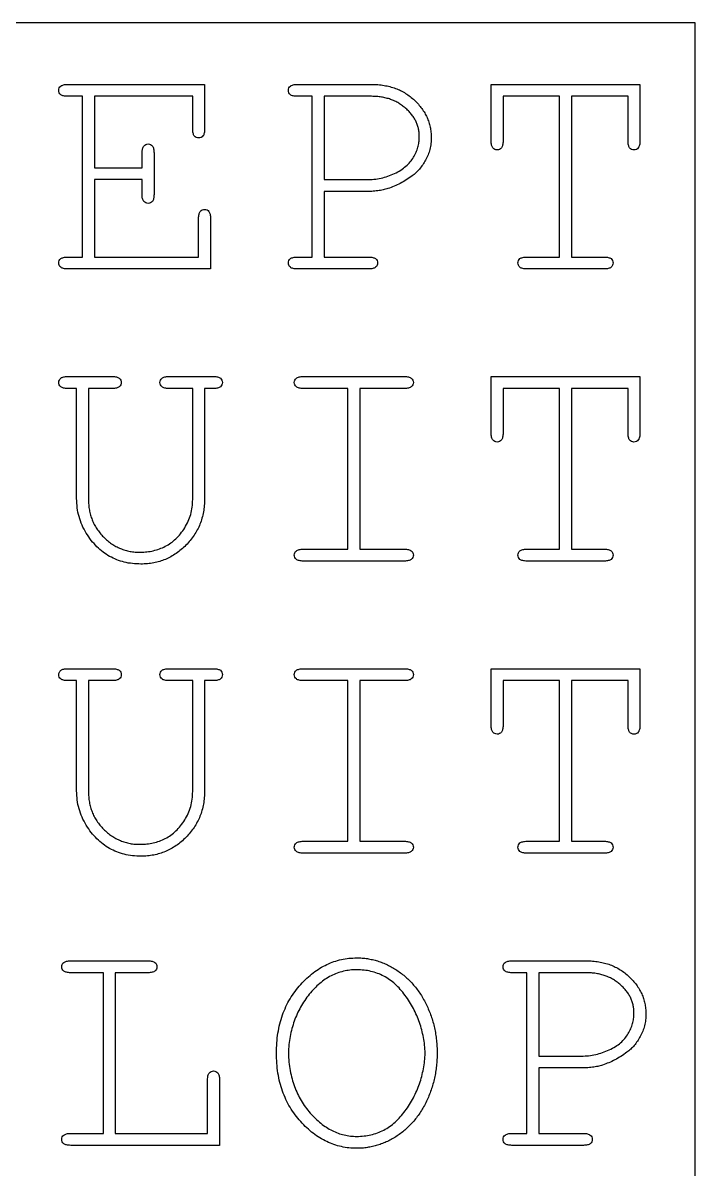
# Model space of a CAD drawing. Header units: millimetres. Extents: x -1 to 183, y -1 to 134.
# Drawn here: x 139.3 to 183, y 59.5 to 134 of the extents above; entities that cross this region are included whole.
import ezdxf

# ---------------------------------------------------------------- set-up
doc = ezdxf.new("R2010")
doc.units = ezdxf.units.MM

msp = doc.modelspace()

# ---------------------------------------------------------------- linework, layer by layer
at = {"color": 7, "linetype": 'Continuous', "lineweight": 25}
for p, q in [((183, 134), (-1, 134)), ((183, -1), (183, 134)), ((142.194, 130), (151.097, 130)), ((151.097, 130), (151.097, 127.097)), ((157.126, 130), (161.955, 130)), ((169.735, 130), (179.413, 130)), ((169.735, 126.323), (169.735, 130)), ((179.413, 130), (179.413, 126.323)), ((143.161, 129.226), (142.194, 129.226)), ((143.161, 118.774), (143.161, 129.226)), ((143.935, 129.226), (143.935, 124.581)), ((150.323, 129.226), (143.935, 129.226)), ((150.323, 127.097), (150.323, 129.226)), ((158.094, 129.226), (157.126, 129.226)), ((158.094, 118.774), (158.094, 129.226)), ((158.868, 129.226), (158.868, 123.806)), ((161.958, 129.226), (158.868, 129.226)), ((170.51, 129.226), (170.51, 126.323)), ((174.187, 129.226), (170.51, 129.226)), ((174.187, 118.774), (174.187, 129.226)), ((174.961, 129.226), (174.961, 118.774)), ((178.639, 129.226), (174.961, 129.226)), ((178.639, 126.323), (178.639, 129.226)), ((147.032, 124.581), (147.032, 125.548)), ((147.806, 125.548), (147.806, 122.839)), ((143.935, 124.581), (147.032, 124.581)), ((143.935, 123.806), (143.935, 118.774)), ((147.032, 123.806), (143.935, 123.806)), ((147.032, 122.839), (147.032, 123.806)), ((158.868, 123.806), (161.638, 123.806)), ((158.868, 123.032), (158.868, 118.774)), ((161.55, 123.032), (158.868, 123.032)), ((150.71, 118.774), (150.71, 121.29)), ((151.484, 121.29), (151.484, 118)), ((142.194, 118.774), (143.161, 118.774)), ((143.935, 118.774), (150.71, 118.774)), ((157.126, 118.774), (158.094, 118.774)), ((158.868, 118.774), (161.771, 118.774)), ((172.058, 118.774), (174.187, 118.774)), ((174.961, 118.774), (177.09, 118.774)), ((151.484, 118), (142.194, 118)), ((161.771, 118), (157.126, 118)), ((177.09, 118), (172.058, 118)), ((142.194, 111), (145.097, 111)), ((148.774, 111), (151.677, 111)), ((157.513, 111), (164.094, 111)), ((169.735, 111), (179.413, 111)), ((169.735, 107.323), (169.735, 111)), ((179.413, 111), (179.413, 107.323)), ((142.774, 110.226), (142.194, 110.226)), ((142.774, 103.061), (142.774, 110.226)), ((143.548, 110.226), (143.548, 103.007)), ((145.097, 110.226), (143.548, 110.226)), ((150.323, 110.226), (148.774, 110.226)), ((150.323, 103.007), (150.323, 110.226)), ((151.097, 110.226), (151.097, 103.061)), ((151.677, 110.226), (151.097, 110.226)), ((160.416, 110.226), (157.513, 110.226)), ((160.416, 99.774), (160.416, 110.226)), ((161.19, 110.226), (161.19, 99.774)), ((164.094, 110.226), (161.19, 110.226)), ((170.51, 110.226), (170.51, 107.323)), ((174.187, 110.226), (170.51, 110.226)), ((174.187, 99.774), (174.187, 110.226)), ((174.961, 110.226), (174.961, 99.774)), ((178.639, 110.226), (174.961, 110.226)), ((178.639, 107.323), (178.639, 110.226)), ((157.513, 99.774), (160.416, 99.774)), ((161.19, 99.774), (164.094, 99.774)), ((172.058, 99.774), (174.187, 99.774)), ((174.961, 99.774), (177.09, 99.774)), ((164.094, 99), (157.513, 99)), ((177.09, 99), (172.058, 99)), ((142.194, 92), (145.097, 92)), ((148.774, 92), (151.677, 92)), ((157.513, 92), (164.094, 92)), ((169.735, 92), (179.413, 92)), ((169.735, 88.323), (169.735, 92)), ((179.413, 92), (179.413, 88.323)), ((142.774, 91.226), (142.194, 91.226)), ((142.774, 84.061), (142.774, 91.226)), ((143.548, 91.226), (143.548, 84.007)), ((145.097, 91.226), (143.548, 91.226)), ((150.323, 91.226), (148.774, 91.226)), ((150.323, 84.007), (150.323, 91.226)), ((151.097, 91.226), (151.097, 84.061)), ((151.677, 91.226), (151.097, 91.226)), ((160.416, 91.226), (157.513, 91.226)), ((160.416, 80.774), (160.416, 91.226)), ((161.19, 91.226), (161.19, 80.774)), ((164.094, 91.226), (161.19, 91.226)), ((170.51, 91.226), (170.51, 88.323)), ((174.187, 91.226), (170.51, 91.226)), ((174.187, 80.774), (174.187, 91.226)), ((174.961, 91.226), (174.961, 80.774)), ((178.639, 91.226), (174.961, 91.226)), ((178.639, 88.323), (178.639, 91.226)), ((157.513, 80.774), (160.416, 80.774)), ((161.19, 80.774), (164.094, 80.774)), ((172.058, 80.774), (174.187, 80.774)), ((174.961, 80.774), (177.09, 80.774)), ((164.094, 80), (157.513, 80)), ((177.09, 80), (172.058, 80)), ((142.387, 73), (147.419, 73)), ((171.09, 73), (175.92, 73)), ((144.516, 72.226), (142.387, 72.226)), ((144.516, 61.774), (144.516, 72.226)), ((145.29, 72.226), (145.29, 61.774)), ((147.419, 72.226), (145.29, 72.226)), ((172.058, 72.226), (171.09, 72.226)), ((172.058, 61.774), (172.058, 72.226)), ((172.832, 72.226), (172.832, 66.806)), ((175.923, 72.226), (172.832, 72.226)), ((172.832, 66.806), (175.602, 66.806)), ((172.832, 66.032), (172.832, 61.774)), ((175.515, 66.032), (172.832, 66.032)), ((151.29, 61.774), (151.29, 65.258)), ((152.065, 65.258), (152.065, 61)), ((142.387, 61.774), (144.516, 61.774)), ((145.29, 61.774), (151.29, 61.774)), ((171.09, 61.774), (172.058, 61.774)), ((172.832, 61.774), (175.735, 61.774)), ((152.065, 61), (142.387, 61)), ((175.735, 61), (171.09, 61))]:
    msp.add_line(p, q, dxfattribs=at)
for points, knots in [([(141.613, 129.613), (141.619, 129.667), (141.631, 129.775), (141.724, 129.887), (141.828, 129.945), (141.932, 129.976), (142.056, 129.998), (142.145, 129.999), (142.194, 130)], [0, 0, 0, 0, 0.204282, 0.406566, 0.521934, 0.65928, 0.815354, 1, 1, 1, 1]), ([(156.545, 129.613), (156.551, 129.667), (156.563, 129.775), (156.656, 129.887), (156.761, 129.945), (156.864, 129.976), (156.988, 129.998), (157.077, 129.999), (157.126, 130)], [0, 0, 0, 0, 0.204282, 0.406566, 0.521934, 0.65928, 0.815354, 1, 1, 1, 1]), ([(161.955, 130), (162.095, 129.997), (162.368, 129.992), (162.768, 129.943), (163.148, 129.861), (163.51, 129.75), (163.851, 129.604), (164.172, 129.425), (164.474, 129.215), (164.752, 128.974), (165.004, 128.713), (165.228, 128.439), (165.415, 128.153), (165.568, 127.855), (165.69, 127.547), (165.776, 127.227), (165.824, 126.895), (165.832, 126.67), (165.835, 126.555)], [0, 0, 0, 0, 0.0722602, 0.1418388, 0.2087575, 0.2739684, 0.3377315, 0.4012126, 0.4643585, 0.5285517, 0.5918341, 0.6524738, 0.7118356, 0.7689404, 0.8262726, 0.8831371, 0.9407859, 1, 1, 1, 1]), ([(142.194, 129.226), (142.145, 129.226), (142.056, 129.227), (141.932, 129.25), (141.828, 129.281), (141.724, 129.339), (141.631, 129.451), (141.619, 129.559), (141.613, 129.613)], [0, 0, 0, 0, 0.1846457, 0.3407201, 0.4780664, 0.5934339, 0.7957178, 1, 1, 1, 1]), ([(157.126, 129.226), (157.077, 129.226), (156.988, 129.227), (156.864, 129.25), (156.761, 129.281), (156.656, 129.339), (156.563, 129.451), (156.551, 129.559), (156.545, 129.613)], [0, 0, 0, 0, 0.1846457, 0.3407201, 0.4780664, 0.5934339, 0.7957178, 1, 1, 1, 1]), ([(165.061, 126.558), (165.06, 126.647), (165.058, 126.823), (165.021, 127.082), (164.954, 127.331), (164.859, 127.571), (164.738, 127.803), (164.585, 128.025), (164.402, 128.236), (164.196, 128.438), (163.966, 128.62), (163.724, 128.787), (163.463, 128.921), (163.19, 129.035), (162.902, 129.118), (162.601, 129.183), (162.284, 129.219), (162.068, 129.224), (161.958, 129.226)], [0, 0, 0, 0, 0.0583597, 0.1152559, 0.171527, 0.2277747, 0.2846979, 0.3433429, 0.4044495, 0.468195, 0.5327859, 0.5967584, 0.6610904, 0.725586, 0.7905939, 0.858319, 0.9277069, 1, 1, 1, 1]), ([(150.71, 126.516), (150.655, 126.522), (150.548, 126.534), (150.436, 126.627), (150.377, 126.732), (150.347, 126.835), (150.324, 126.959), (150.323, 127.048), (150.323, 127.097)], [0, 0, 0, 0, 0.204282, 0.406566, 0.521934, 0.65928, 0.815354, 1, 1, 1, 1]), ([(151.097, 127.097), (151.096, 127.048), (151.095, 126.959), (151.073, 126.835), (151.042, 126.732), (150.983, 126.627), (150.872, 126.534), (150.764, 126.522), (150.71, 126.516)], [0, 0, 0, 0, 0.1846457, 0.3407201, 0.4780664, 0.5934339, 0.7957178, 1, 1, 1, 1]), ([(147.032, 125.548), (147.033, 125.597), (147.034, 125.686), (147.056, 125.809), (147.087, 125.912), (147.151, 126.015), (147.262, 126.111), (147.371, 126.123), (147.425, 126.129)], [0, 0, 0, 0, 0.183961, 0.339457, 0.472656, 0.589556, 0.796475, 1, 1, 1, 1]), ([(147.425, 126.129), (147.478, 126.123), (147.584, 126.111), (147.688, 126.013), (147.752, 125.912), (147.783, 125.809), (147.805, 125.686), (147.806, 125.597), (147.806, 125.548)], [0, 0, 0, 0, 0.198697, 0.402448, 0.520934, 0.655939, 0.813544, 1, 1, 1, 1]), ([(161.638, 123.806), (161.796, 123.811), (162.11, 123.819), (162.574, 123.898), (163.024, 124.026), (163.455, 124.199), (163.849, 124.411), (164.192, 124.662), (164.473, 124.944), (164.692, 125.255), (164.854, 125.58), (164.973, 125.906), (165.047, 126.233), (165.056, 126.45), (165.061, 126.558)], [0, 0, 0, 0, 0.097351, 0.192745, 0.288016, 0.384152, 0.477265, 0.562726, 0.643737, 0.721053, 0.795275, 0.866383, 0.933553, 1, 1, 1, 1]), ([(165.835, 126.555), (165.832, 126.422), (165.826, 126.16), (165.752, 125.78), (165.642, 125.418), (165.479, 125.083), (165.291, 124.773), (165.081, 124.496), (164.854, 124.253), (164.685, 124.118), (164.602, 124.051)], [0, 0, 0, 0, 0.138199, 0.271079, 0.40037, 0.529914, 0.656146, 0.775543, 0.88943, 1, 1, 1, 1]), ([(170.123, 125.742), (170.071, 125.748), (169.964, 125.762), (169.853, 125.853), (169.79, 125.956), (169.759, 126.06), (169.737, 126.184), (169.736, 126.274), (169.735, 126.323)], [0, 0, 0, 0, 0.197242, 0.4030284, 0.5206464, 0.654663, 0.8149097, 1, 1, 1, 1]), ([(170.51, 126.323), (170.509, 126.274), (170.508, 126.184), (170.487, 126.06), (170.454, 125.957), (170.396, 125.853), (170.285, 125.76), (170.177, 125.748), (170.123, 125.742)], [0, 0, 0, 0, 0.184621, 0.344461, 0.478137, 0.593489, 0.795745, 1, 1, 1, 1]), ([(179.026, 125.742), (178.972, 125.748), (178.864, 125.76), (178.752, 125.853), (178.694, 125.957), (178.662, 126.06), (178.641, 126.184), (178.639, 126.274), (178.639, 126.323)], [0, 0, 0, 0, 0.204255, 0.406511, 0.521863, 0.655539, 0.815379, 1, 1, 1, 1]), ([(179.413, 126.323), (179.412, 126.274), (179.411, 126.184), (179.39, 126.06), (179.357, 125.957), (179.3, 125.853), (179.188, 125.76), (179.08, 125.748), (179.026, 125.742)], [0, 0, 0, 0, 0.184621, 0.344461, 0.478137, 0.593489, 0.795745, 1, 1, 1, 1]), ([(164.602, 124.051), (164.474, 123.962), (164.223, 123.786), (163.83, 123.558), (163.431, 123.368), (163.156, 123.271), (163.02, 123.223)], [0, 0, 0, 0, 0.2610588, 0.5127567, 0.7587492, 1, 1, 1, 1]), ([(163.02, 123.223), (162.916, 123.192), (162.698, 123.129), (162.346, 123.076), (161.96, 123.038), (161.69, 123.034), (161.55, 123.032)], [0, 0, 0, 0, 0.218962, 0.455928, 0.717294, 1, 1, 1, 1]), ([(147.425, 122.258), (147.371, 122.264), (147.263, 122.276), (147.15, 122.369), (147.086, 122.473), (147.056, 122.577), (147.034, 122.701), (147.033, 122.79), (147.032, 122.839)], [0, 0, 0, 0, 0.2032707, 0.4075463, 0.5243008, 0.660967, 0.8162686, 1, 1, 1, 1]), ([(147.806, 122.839), (147.806, 122.79), (147.805, 122.701), (147.782, 122.577), (147.752, 122.473), (147.689, 122.371), (147.583, 122.276), (147.478, 122.264), (147.425, 122.258)], [0, 0, 0, 0, 0.186233, 0.34365, 0.482177, 0.600522, 0.80154, 1, 1, 1, 1]), ([(150.71, 121.29), (150.71, 121.339), (150.711, 121.428), (150.733, 121.551), (150.765, 121.653), (150.824, 121.757), (150.934, 121.854), (151.042, 121.865), (151.097, 121.871)], [0, 0, 0, 0, 0.184871, 0.341136, 0.474994, 0.590503, 0.795468, 1, 1, 1, 1]), ([(151.097, 121.871), (151.151, 121.865), (151.26, 121.854), (151.37, 121.757), (151.428, 121.653), (151.46, 121.551), (151.482, 121.428), (151.483, 121.339), (151.484, 121.29)], [0, 0, 0, 0, 0.204532, 0.409497, 0.525006, 0.658864, 0.815129, 1, 1, 1, 1]), ([(141.613, 118.387), (141.619, 118.441), (141.631, 118.549), (141.724, 118.661), (141.828, 118.719), (141.932, 118.75), (142.056, 118.773), (142.145, 118.774), (142.194, 118.774)], [0, 0, 0, 0, 0.2042822, 0.4065661, 0.5219336, 0.6592799, 0.8153543, 1, 1, 1, 1]), ([(156.545, 118.387), (156.551, 118.441), (156.563, 118.549), (156.656, 118.661), (156.761, 118.719), (156.864, 118.75), (156.988, 118.773), (157.077, 118.774), (157.126, 118.774)], [0, 0, 0, 0, 0.2042822, 0.4065661, 0.5219336, 0.6592799, 0.8153543, 1, 1, 1, 1]), ([(161.771, 118.774), (161.819, 118.774), (161.909, 118.772), (162.032, 118.751), (162.134, 118.719), (162.238, 118.66), (162.334, 118.55), (162.346, 118.441), (162.352, 118.387)], [0, 0, 0, 0, 0.184871, 0.341136, 0.474994, 0.590503, 0.795468, 1, 1, 1, 1]), ([(171.477, 118.387), (171.483, 118.441), (171.495, 118.549), (171.588, 118.661), (171.693, 118.719), (171.796, 118.75), (171.92, 118.773), (172.01, 118.774), (172.058, 118.774)], [0, 0, 0, 0, 0.2042822, 0.4065661, 0.5219336, 0.6592799, 0.8153543, 1, 1, 1, 1]), ([(177.09, 118.774), (177.139, 118.774), (177.228, 118.772), (177.351, 118.751), (177.453, 118.719), (177.557, 118.66), (177.654, 118.55), (177.665, 118.441), (177.671, 118.387)], [0, 0, 0, 0, 0.184871, 0.341136, 0.474994, 0.590503, 0.795468, 1, 1, 1, 1]), ([(142.194, 118), (142.145, 118.001), (142.055, 118.001), (141.932, 118.024), (141.828, 118.054), (141.724, 118.118), (141.633, 118.229), (141.619, 118.335), (141.613, 118.387)], [0, 0, 0, 0, 0.185116, 0.341587, 0.479283, 0.596917, 0.802731, 1, 1, 1, 1]), ([(157.126, 118), (157.077, 118.001), (156.988, 118.001), (156.864, 118.024), (156.76, 118.054), (156.656, 118.118), (156.565, 118.229), (156.552, 118.335), (156.545, 118.387)], [0, 0, 0, 0, 0.185116, 0.341587, 0.479283, 0.596917, 0.802731, 1, 1, 1, 1]), ([(162.352, 118.387), (162.345, 118.335), (162.332, 118.228), (162.238, 118.118), (162.135, 118.055), (162.032, 118.024), (161.909, 118.002), (161.819, 118.001), (161.771, 118)], [0, 0, 0, 0, 0.197517, 0.405997, 0.523779, 0.657983, 0.814651, 1, 1, 1, 1]), ([(172.058, 118), (172.01, 118.001), (171.92, 118.001), (171.796, 118.024), (171.692, 118.054), (171.589, 118.118), (171.497, 118.229), (171.484, 118.335), (171.477, 118.387)], [0, 0, 0, 0, 0.185116, 0.341587, 0.479283, 0.596917, 0.802731, 1, 1, 1, 1]), ([(177.671, 118.387), (177.665, 118.335), (177.652, 118.228), (177.557, 118.118), (177.454, 118.055), (177.351, 118.024), (177.228, 118.002), (177.139, 118.001), (177.09, 118)], [0, 0, 0, 0, 0.197517, 0.405997, 0.523779, 0.657983, 0.814651, 1, 1, 1, 1]), ([(141.613, 110.613), (141.619, 110.67), (141.632, 110.786), (141.716, 110.868), (141.758, 110.909)], [0, 0, 0, 0, 0.493165, 1, 1, 1, 1]), ([(142.194, 110.226), (142.145, 110.226), (142.056, 110.227), (141.932, 110.25), (141.828, 110.281), (141.724, 110.339), (141.631, 110.451), (141.619, 110.559), (141.613, 110.613)], [0, 0, 0, 0, 0.184646, 0.34072, 0.478066, 0.593434, 0.795718, 1, 1, 1, 1]), ([(141.758, 110.909), (141.782, 110.923), (141.836, 110.955), (141.935, 110.983), (142.057, 110.996), (142.145, 110.999), (142.194, 111)], [0, 0, 0, 0, 0.183017, 0.414226, 0.67787, 1, 1, 1, 1]), ([(145.097, 111), (145.145, 110.999), (145.235, 110.998), (145.358, 110.977), (145.46, 110.945), (145.564, 110.886), (145.66, 110.776), (145.672, 110.667), (145.677, 110.613)], [0, 0, 0, 0, 0.184871, 0.341136, 0.474994, 0.590503, 0.795468, 1, 1, 1, 1]), ([(145.677, 110.613), (145.672, 110.559), (145.66, 110.45), (145.564, 110.34), (145.46, 110.281), (145.358, 110.249), (145.235, 110.228), (145.145, 110.226), (145.097, 110.226)], [0, 0, 0, 0, 0.204532, 0.409497, 0.525006, 0.658864, 0.815129, 1, 1, 1, 1]), ([(148.194, 110.613), (148.2, 110.667), (148.211, 110.775), (148.304, 110.887), (148.409, 110.945), (148.512, 110.976), (148.636, 110.998), (148.726, 110.999), (148.774, 111)], [0, 0, 0, 0, 0.2042822, 0.4065661, 0.5219336, 0.6592799, 0.8153543, 1, 1, 1, 1]), ([(148.774, 110.226), (148.726, 110.226), (148.636, 110.227), (148.512, 110.25), (148.409, 110.281), (148.304, 110.339), (148.211, 110.451), (148.2, 110.559), (148.194, 110.613)], [0, 0, 0, 0, 0.184646, 0.34072, 0.478066, 0.593434, 0.795718, 1, 1, 1, 1]), ([(151.677, 111), (151.726, 110.999), (151.815, 110.998), (151.938, 110.977), (152.04, 110.945), (152.144, 110.886), (152.241, 110.776), (152.252, 110.667), (152.258, 110.613)], [0, 0, 0, 0, 0.184871, 0.341136, 0.474994, 0.590503, 0.795468, 1, 1, 1, 1]), ([(152.258, 110.613), (152.252, 110.559), (152.241, 110.45), (152.144, 110.34), (152.04, 110.281), (151.938, 110.249), (151.815, 110.228), (151.726, 110.226), (151.677, 110.226)], [0, 0, 0, 0, 0.204532, 0.409497, 0.525006, 0.658864, 0.815129, 1, 1, 1, 1]), ([(156.932, 110.613), (156.938, 110.667), (156.95, 110.775), (157.043, 110.887), (157.148, 110.945), (157.251, 110.976), (157.375, 110.998), (157.464, 110.999), (157.513, 111)], [0, 0, 0, 0, 0.2042822, 0.4065661, 0.5219336, 0.6592799, 0.8153543, 1, 1, 1, 1]), ([(157.513, 110.226), (157.464, 110.226), (157.375, 110.227), (157.251, 110.25), (157.148, 110.281), (157.043, 110.339), (156.95, 110.451), (156.938, 110.559), (156.932, 110.613)], [0, 0, 0, 0, 0.184646, 0.34072, 0.478066, 0.593434, 0.795718, 1, 1, 1, 1]), ([(164.094, 111), (164.142, 110.999), (164.232, 110.998), (164.355, 110.977), (164.456, 110.945), (164.56, 110.886), (164.657, 110.776), (164.668, 110.667), (164.674, 110.613)], [0, 0, 0, 0, 0.184871, 0.341136, 0.474994, 0.590503, 0.795468, 1, 1, 1, 1]), ([(164.674, 110.613), (164.668, 110.559), (164.657, 110.45), (164.56, 110.34), (164.456, 110.281), (164.355, 110.249), (164.232, 110.228), (164.142, 110.226), (164.094, 110.226)], [0, 0, 0, 0, 0.204532, 0.409497, 0.525006, 0.658864, 0.815129, 1, 1, 1, 1]), ([(170.123, 106.742), (170.071, 106.748), (169.964, 106.762), (169.853, 106.853), (169.79, 106.956), (169.759, 107.06), (169.737, 107.184), (169.736, 107.274), (169.735, 107.323)], [0, 0, 0, 0, 0.197242, 0.403028, 0.520646, 0.654663, 0.81491, 1, 1, 1, 1]), ([(170.51, 107.323), (170.509, 107.274), (170.508, 107.184), (170.487, 107.06), (170.454, 106.957), (170.396, 106.853), (170.285, 106.76), (170.177, 106.748), (170.123, 106.742)], [0, 0, 0, 0, 0.184621, 0.344461, 0.478137, 0.593489, 0.795745, 1, 1, 1, 1]), ([(179.026, 106.742), (178.972, 106.748), (178.864, 106.76), (178.752, 106.853), (178.694, 106.957), (178.662, 107.06), (178.641, 107.184), (178.639, 107.274), (178.639, 107.323)], [0, 0, 0, 0, 0.204255, 0.406511, 0.521863, 0.655539, 0.815379, 1, 1, 1, 1]), ([(179.413, 107.323), (179.412, 107.274), (179.411, 107.184), (179.39, 107.06), (179.357, 106.957), (179.3, 106.853), (179.188, 106.76), (179.08, 106.748), (179.026, 106.742)], [0, 0, 0, 0, 0.184621, 0.344461, 0.478137, 0.593489, 0.795745, 1, 1, 1, 1]), ([(146.96, 98.806), (146.773, 98.812), (146.408, 98.822), (145.877, 98.918), (145.379, 99.077), (144.911, 99.294), (144.48, 99.583), (144.078, 99.931), (143.715, 100.347), (143.389, 100.818), (143.112, 101.332), (142.919, 101.887), (142.796, 102.465), (142.781, 102.861), (142.774, 103.061)], [0, 0, 0, 0, 0.0843053, 0.164729, 0.2425834, 0.3195282, 0.3970187, 0.4760399, 0.5585717, 0.6455427, 0.7340886, 0.8214479, 0.9097081, 1, 1, 1, 1]), ([(143.548, 103.007), (143.549, 102.89), (143.55, 102.659), (143.594, 102.319), (143.67, 101.993), (143.777, 101.681), (143.911, 101.379), (144.087, 101.094), (144.29, 100.821), (144.521, 100.562), (144.777, 100.329), (145.045, 100.121), (145.329, 99.952), (145.624, 99.812), (145.93, 99.702), (146.25, 99.626), (146.581, 99.582), (146.806, 99.581), (146.92, 99.581)], [0, 0, 0, 0, 0.065364, 0.128944, 0.19084, 0.252118, 0.313375, 0.375299, 0.438501, 0.503524, 0.568509, 0.6316, 0.692751, 0.753223, 0.813622, 0.874422, 0.936325, 1, 1, 1, 1]), ([(146.92, 99.581), (147.064, 99.585), (147.346, 99.595), (147.762, 99.666), (148.161, 99.785), (148.544, 99.951), (148.906, 100.169), (149.24, 100.446), (149.542, 100.778), (149.813, 101.16), (150.039, 101.582), (150.205, 102.036), (150.303, 102.514), (150.316, 102.841), (150.323, 103.007)], [0, 0, 0, 0, 0.079893, 0.157375, 0.234155, 0.311383, 0.389513, 0.468917, 0.552011, 0.63945, 0.729163, 0.817661, 0.907668, 1, 1, 1, 1]), ([(151.097, 103.061), (151.094, 102.914), (151.088, 102.624), (151.027, 102.198), (150.936, 101.789), (150.801, 101.399), (150.628, 101.029), (150.417, 100.676), (150.173, 100.339), (149.888, 100.027), (149.581, 99.743), (149.254, 99.492), (148.912, 99.278), (148.551, 99.106), (148.175, 98.972), (147.784, 98.875), (147.377, 98.816), (147.1, 98.81), (146.96, 98.806)], [0, 0, 0, 0, 0.066836, 0.131457, 0.194812, 0.256721, 0.318313, 0.380047, 0.442898, 0.507018, 0.571108, 0.632768, 0.693566, 0.753918, 0.813668, 0.87446, 0.936363, 1, 1, 1, 1]), ([(156.932, 99.387), (156.938, 99.441), (156.95, 99.549), (157.043, 99.661), (157.148, 99.719), (157.251, 99.75), (157.375, 99.773), (157.464, 99.774), (157.513, 99.774)], [0, 0, 0, 0, 0.2042822, 0.4065661, 0.5219336, 0.6592799, 0.8153543, 1, 1, 1, 1]), ([(157.513, 99), (157.464, 99.001), (157.375, 99.001), (157.251, 99.024), (157.147, 99.054), (157.043, 99.118), (156.952, 99.229), (156.939, 99.335), (156.932, 99.387)], [0, 0, 0, 0, 0.185116, 0.341587, 0.479283, 0.596917, 0.802731, 1, 1, 1, 1]), ([(164.094, 99.774), (164.142, 99.774), (164.232, 99.772), (164.355, 99.751), (164.456, 99.719), (164.56, 99.66), (164.657, 99.55), (164.668, 99.441), (164.674, 99.387)], [0, 0, 0, 0, 0.184871, 0.341136, 0.474994, 0.590503, 0.795468, 1, 1, 1, 1]), ([(164.674, 99.387), (164.668, 99.335), (164.655, 99.228), (164.56, 99.118), (164.457, 99.055), (164.354, 99.024), (164.232, 99.002), (164.142, 99.001), (164.094, 99)], [0, 0, 0, 0, 0.1975173, 0.4059967, 0.523779, 0.6579826, 0.8146513, 1, 1, 1, 1]), ([(171.477, 99.387), (171.483, 99.441), (171.495, 99.549), (171.588, 99.661), (171.693, 99.719), (171.796, 99.75), (171.92, 99.773), (172.01, 99.774), (172.058, 99.774)], [0, 0, 0, 0, 0.2042822, 0.4065661, 0.5219336, 0.6592799, 0.8153543, 1, 1, 1, 1]), ([(172.058, 99), (172.01, 99.001), (171.92, 99.001), (171.796, 99.024), (171.692, 99.054), (171.589, 99.118), (171.497, 99.229), (171.484, 99.335), (171.477, 99.387)], [0, 0, 0, 0, 0.185116, 0.341587, 0.479283, 0.596917, 0.802731, 1, 1, 1, 1]), ([(177.09, 99.774), (177.139, 99.774), (177.228, 99.772), (177.351, 99.751), (177.453, 99.719), (177.557, 99.66), (177.654, 99.55), (177.665, 99.441), (177.671, 99.387)], [0, 0, 0, 0, 0.184871, 0.341136, 0.474994, 0.590503, 0.795468, 1, 1, 1, 1]), ([(177.671, 99.387), (177.665, 99.335), (177.652, 99.228), (177.557, 99.118), (177.454, 99.055), (177.351, 99.024), (177.228, 99.002), (177.139, 99.001), (177.09, 99)], [0, 0, 0, 0, 0.197517, 0.405997, 0.523779, 0.657983, 0.814651, 1, 1, 1, 1]), ([(141.613, 91.613), (141.619, 91.67), (141.632, 91.786), (141.716, 91.868), (141.758, 91.909)], [0, 0, 0, 0, 0.493165, 1, 1, 1, 1]), ([(141.758, 91.909), (141.782, 91.923), (141.836, 91.955), (141.935, 91.983), (142.057, 91.996), (142.145, 91.999), (142.194, 92)], [0, 0, 0, 0, 0.183017, 0.414226, 0.67787, 1, 1, 1, 1]), ([(145.097, 92), (145.145, 91.999), (145.235, 91.998), (145.358, 91.977), (145.46, 91.945), (145.564, 91.886), (145.66, 91.776), (145.672, 91.667), (145.677, 91.613)], [0, 0, 0, 0, 0.1848712, 0.3411362, 0.4749942, 0.5905026, 0.7954683, 1, 1, 1, 1]), ([(148.194, 91.613), (148.2, 91.667), (148.211, 91.775), (148.304, 91.887), (148.409, 91.945), (148.512, 91.976), (148.636, 91.998), (148.726, 91.999), (148.774, 92)], [0, 0, 0, 0, 0.2042822, 0.4065661, 0.5219336, 0.6592799, 0.8153543, 1, 1, 1, 1]), ([(151.677, 92), (151.726, 91.999), (151.815, 91.998), (151.938, 91.977), (152.04, 91.945), (152.144, 91.886), (152.241, 91.776), (152.252, 91.667), (152.258, 91.613)], [0, 0, 0, 0, 0.184871, 0.341136, 0.474994, 0.590503, 0.795468, 1, 1, 1, 1]), ([(156.932, 91.613), (156.938, 91.667), (156.95, 91.775), (157.043, 91.887), (157.148, 91.945), (157.251, 91.976), (157.375, 91.998), (157.464, 91.999), (157.513, 92)], [0, 0, 0, 0, 0.2042822, 0.4065661, 0.5219336, 0.6592799, 0.8153543, 1, 1, 1, 1]), ([(164.094, 92), (164.142, 91.999), (164.232, 91.998), (164.355, 91.977), (164.456, 91.945), (164.56, 91.886), (164.657, 91.776), (164.668, 91.667), (164.674, 91.613)], [0, 0, 0, 0, 0.184871, 0.341136, 0.474994, 0.590503, 0.795468, 1, 1, 1, 1]), ([(142.194, 91.226), (142.145, 91.226), (142.056, 91.227), (141.932, 91.25), (141.828, 91.281), (141.724, 91.339), (141.631, 91.451), (141.619, 91.559), (141.613, 91.613)], [0, 0, 0, 0, 0.184646, 0.34072, 0.478066, 0.593434, 0.795718, 1, 1, 1, 1]), ([(145.677, 91.613), (145.672, 91.559), (145.66, 91.45), (145.564, 91.34), (145.46, 91.281), (145.358, 91.249), (145.235, 91.228), (145.145, 91.226), (145.097, 91.226)], [0, 0, 0, 0, 0.204532, 0.409497, 0.525006, 0.658864, 0.815129, 1, 1, 1, 1]), ([(148.774, 91.226), (148.726, 91.226), (148.636, 91.227), (148.512, 91.25), (148.409, 91.281), (148.304, 91.339), (148.211, 91.451), (148.2, 91.559), (148.194, 91.613)], [0, 0, 0, 0, 0.184646, 0.34072, 0.478066, 0.593434, 0.795718, 1, 1, 1, 1]), ([(152.258, 91.613), (152.252, 91.559), (152.241, 91.45), (152.144, 91.34), (152.04, 91.281), (151.938, 91.249), (151.815, 91.228), (151.726, 91.226), (151.677, 91.226)], [0, 0, 0, 0, 0.204532, 0.409497, 0.525006, 0.658864, 0.815129, 1, 1, 1, 1]), ([(157.513, 91.226), (157.464, 91.226), (157.375, 91.227), (157.251, 91.25), (157.148, 91.281), (157.043, 91.339), (156.95, 91.451), (156.938, 91.559), (156.932, 91.613)], [0, 0, 0, 0, 0.184646, 0.34072, 0.478066, 0.593434, 0.795718, 1, 1, 1, 1]), ([(164.674, 91.613), (164.668, 91.559), (164.657, 91.45), (164.56, 91.34), (164.456, 91.281), (164.355, 91.249), (164.232, 91.228), (164.142, 91.226), (164.094, 91.226)], [0, 0, 0, 0, 0.204532, 0.409497, 0.525006, 0.658864, 0.815129, 1, 1, 1, 1]), ([(170.123, 87.742), (170.071, 87.748), (169.964, 87.762), (169.853, 87.853), (169.79, 87.956), (169.759, 88.06), (169.737, 88.184), (169.736, 88.274), (169.735, 88.323)], [0, 0, 0, 0, 0.197242, 0.403028, 0.520646, 0.654663, 0.81491, 1, 1, 1, 1]), ([(170.51, 88.323), (170.509, 88.274), (170.508, 88.184), (170.487, 88.06), (170.454, 87.957), (170.396, 87.853), (170.285, 87.76), (170.177, 87.748), (170.123, 87.742)], [0, 0, 0, 0, 0.1846207, 0.3444607, 0.4781372, 0.5934891, 0.7957455, 1, 1, 1, 1]), ([(179.026, 87.742), (178.972, 87.748), (178.864, 87.76), (178.752, 87.853), (178.694, 87.957), (178.662, 88.06), (178.641, 88.184), (178.639, 88.274), (178.639, 88.323)], [0, 0, 0, 0, 0.204255, 0.406511, 0.521863, 0.655539, 0.815379, 1, 1, 1, 1]), ([(179.413, 88.323), (179.412, 88.274), (179.411, 88.184), (179.39, 88.06), (179.357, 87.957), (179.3, 87.853), (179.188, 87.76), (179.08, 87.748), (179.026, 87.742)], [0, 0, 0, 0, 0.1846207, 0.3444607, 0.4781372, 0.5934891, 0.7957455, 1, 1, 1, 1]), ([(146.96, 79.806), (146.773, 79.812), (146.408, 79.822), (145.877, 79.918), (145.379, 80.077), (144.911, 80.294), (144.48, 80.583), (144.078, 80.931), (143.715, 81.347), (143.389, 81.818), (143.112, 82.332), (142.919, 82.887), (142.796, 83.465), (142.781, 83.861), (142.774, 84.061)], [0, 0, 0, 0, 0.0843053, 0.164729, 0.2425834, 0.3195282, 0.3970187, 0.4760399, 0.5585717, 0.6455427, 0.7340886, 0.8214479, 0.9097081, 1, 1, 1, 1]), ([(143.548, 84.007), (143.549, 83.89), (143.55, 83.659), (143.594, 83.319), (143.67, 82.993), (143.777, 82.681), (143.911, 82.379), (144.087, 82.094), (144.29, 81.821), (144.521, 81.562), (144.777, 81.329), (145.045, 81.121), (145.329, 80.952), (145.624, 80.812), (145.93, 80.702), (146.25, 80.626), (146.581, 80.582), (146.806, 80.581), (146.92, 80.581)], [0, 0, 0, 0, 0.065364, 0.128944, 0.19084, 0.252118, 0.313375, 0.375299, 0.438501, 0.503524, 0.568509, 0.6316, 0.692751, 0.753223, 0.813622, 0.874422, 0.936325, 1, 1, 1, 1]), ([(146.92, 80.581), (147.064, 80.585), (147.346, 80.595), (147.762, 80.666), (148.161, 80.785), (148.544, 80.951), (148.906, 81.169), (149.24, 81.446), (149.542, 81.778), (149.813, 82.16), (150.039, 82.582), (150.205, 83.036), (150.303, 83.514), (150.316, 83.841), (150.323, 84.007)], [0, 0, 0, 0, 0.079893, 0.157375, 0.234155, 0.311383, 0.389513, 0.468917, 0.552011, 0.63945, 0.729163, 0.817661, 0.907668, 1, 1, 1, 1]), ([(151.097, 84.061), (151.094, 83.914), (151.088, 83.624), (151.027, 83.198), (150.936, 82.789), (150.801, 82.399), (150.628, 82.029), (150.417, 81.676), (150.173, 81.339), (149.888, 81.027), (149.581, 80.743), (149.254, 80.492), (148.912, 80.278), (148.551, 80.106), (148.175, 79.972), (147.784, 79.875), (147.377, 79.816), (147.1, 79.81), (146.96, 79.806)], [0, 0, 0, 0, 0.066836, 0.131457, 0.194812, 0.256721, 0.318313, 0.380047, 0.442898, 0.507018, 0.571108, 0.632768, 0.693566, 0.753918, 0.813668, 0.87446, 0.936363, 1, 1, 1, 1]), ([(156.932, 80.387), (156.938, 80.441), (156.95, 80.549), (157.043, 80.661), (157.148, 80.719), (157.251, 80.75), (157.375, 80.773), (157.464, 80.774), (157.513, 80.774)], [0, 0, 0, 0, 0.2042822, 0.4065661, 0.5219336, 0.6592799, 0.8153543, 1, 1, 1, 1]), ([(164.094, 80.774), (164.142, 80.774), (164.232, 80.772), (164.355, 80.751), (164.456, 80.719), (164.56, 80.66), (164.657, 80.55), (164.668, 80.441), (164.674, 80.387)], [0, 0, 0, 0, 0.184871, 0.341136, 0.474994, 0.590503, 0.795468, 1, 1, 1, 1]), ([(171.477, 80.387), (171.483, 80.441), (171.495, 80.549), (171.588, 80.661), (171.693, 80.719), (171.796, 80.75), (171.92, 80.773), (172.01, 80.774), (172.058, 80.774)], [0, 0, 0, 0, 0.2042822, 0.4065661, 0.5219336, 0.6592799, 0.8153543, 1, 1, 1, 1]), ([(177.09, 80.774), (177.139, 80.774), (177.228, 80.772), (177.351, 80.751), (177.453, 80.719), (177.557, 80.66), (177.654, 80.55), (177.665, 80.441), (177.671, 80.387)], [0, 0, 0, 0, 0.184871, 0.341136, 0.474994, 0.590503, 0.795468, 1, 1, 1, 1]), ([(157.513, 80), (157.464, 80.001), (157.375, 80.001), (157.251, 80.024), (157.147, 80.054), (157.043, 80.118), (156.952, 80.229), (156.939, 80.335), (156.932, 80.387)], [0, 0, 0, 0, 0.185116, 0.341587, 0.479283, 0.596917, 0.802731, 1, 1, 1, 1]), ([(164.674, 80.387), (164.668, 80.335), (164.655, 80.228), (164.56, 80.118), (164.457, 80.055), (164.354, 80.024), (164.232, 80.002), (164.142, 80.001), (164.094, 80)], [0, 0, 0, 0, 0.1975173, 0.4059967, 0.523779, 0.6579826, 0.8146513, 1, 1, 1, 1]), ([(172.058, 80), (172.01, 80.001), (171.92, 80.001), (171.796, 80.024), (171.692, 80.054), (171.589, 80.118), (171.497, 80.229), (171.484, 80.335), (171.477, 80.387)], [0, 0, 0, 0, 0.185116, 0.341587, 0.479283, 0.596917, 0.802731, 1, 1, 1, 1]), ([(177.671, 80.387), (177.665, 80.335), (177.652, 80.228), (177.557, 80.118), (177.454, 80.055), (177.351, 80.024), (177.228, 80.002), (177.139, 80.001), (177.09, 80)], [0, 0, 0, 0, 0.197517, 0.405997, 0.523779, 0.657983, 0.814651, 1, 1, 1, 1]), ([(155.771, 67), (155.775, 67.222), (155.783, 67.657), (155.863, 68.294), (155.981, 68.902), (156.153, 69.479), (156.379, 70.022), (156.648, 70.538), (156.97, 71.02), (157.338, 71.464), (157.738, 71.866), (158.154, 72.223), (158.591, 72.521), (159.041, 72.768), (159.509, 72.957), (159.991, 73.093), (160.489, 73.178), (160.826, 73.188), (160.997, 73.194)], [0, 0, 0, 0, 0.073899, 0.14489, 0.213356, 0.279944, 0.344963, 0.409079, 0.473226, 0.53761, 0.600987, 0.661719, 0.719912, 0.776842, 0.832258, 0.887728, 0.943189, 1, 1, 1, 1]), ([(160.997, 73.194), (161.113, 73.192), (161.343, 73.188), (161.684, 73.146), (162.02, 73.083), (162.35, 72.995), (162.675, 72.883), (162.993, 72.742), (163.309, 72.58), (163.613, 72.388), (163.908, 72.179), (164.188, 71.947), (164.45, 71.695), (164.701, 71.425), (164.931, 71.133), (165.148, 70.822), (165.348, 70.492), (165.527, 70.143), (165.691, 69.781), (165.833, 69.408), (165.955, 69.027), (166.05, 68.636), (166.131, 68.239), (166.185, 67.833), (166.214, 67.419), (166.22, 67.14), (166.223, 67)], [0, 0, 0, 0, 0.038635, 0.076492, 0.114422, 0.152292, 0.190305, 0.228794, 0.268138, 0.308106, 0.348541, 0.388607, 0.428979, 0.469611, 0.511192, 0.552919, 0.595702, 0.639551, 0.683733, 0.727943, 0.772329, 0.816954, 0.861795, 0.90719, 0.953311, 1, 1, 1, 1]), ([(141.806, 72.613), (141.812, 72.667), (141.824, 72.775), (141.917, 72.887), (142.022, 72.945), (142.125, 72.976), (142.249, 72.998), (142.339, 72.999), (142.387, 73)], [0, 0, 0, 0, 0.204282, 0.406566, 0.521934, 0.65928, 0.815354, 1, 1, 1, 1]), ([(142.387, 72.226), (142.339, 72.226), (142.249, 72.227), (142.125, 72.25), (142.022, 72.281), (141.917, 72.339), (141.824, 72.451), (141.812, 72.559), (141.806, 72.613)], [0, 0, 0, 0, 0.184646, 0.34072, 0.478066, 0.593434, 0.795718, 1, 1, 1, 1]), ([(147.419, 73), (147.468, 72.999), (147.557, 72.998), (147.68, 72.977), (147.782, 72.945), (147.886, 72.886), (147.983, 72.776), (147.994, 72.667), (148, 72.613)], [0, 0, 0, 0, 0.184871, 0.341136, 0.474994, 0.590503, 0.795468, 1, 1, 1, 1]), ([(148, 72.613), (147.994, 72.559), (147.983, 72.45), (147.886, 72.34), (147.782, 72.281), (147.68, 72.249), (147.557, 72.228), (147.468, 72.226), (147.419, 72.226)], [0, 0, 0, 0, 0.204532, 0.409497, 0.525006, 0.658864, 0.815129, 1, 1, 1, 1]), ([(160.997, 72.419), (160.848, 72.415), (160.555, 72.407), (160.126, 72.328), (159.713, 72.203), (159.315, 72.031), (158.935, 71.804), (158.572, 71.529), (158.228, 71.203), (157.901, 70.833), (157.602, 70.429), (157.337, 70), (157.109, 69.552), (156.922, 69.08), (156.77, 68.589), (156.657, 68.077), (156.575, 67.546), (156.555, 67.184), (156.545, 67)], [0, 0, 0, 0, 0.057547, 0.113523, 0.168674, 0.224519, 0.281302, 0.339624, 0.400741, 0.464984, 0.530656, 0.59542, 0.660277, 0.725533, 0.791806, 0.859517, 0.928675, 1, 1, 1, 1]), ([(165.448, 67), (165.437, 67.173), (165.414, 67.514), (165.336, 68.018), (165.229, 68.51), (165.079, 68.988), (164.898, 69.452), (164.682, 69.902), (164.43, 70.338), (164.146, 70.757), (163.836, 71.145), (163.5, 71.488), (163.136, 71.773), (162.754, 72.014), (162.345, 72.195), (161.916, 72.327), (161.463, 72.403), (161.154, 72.414), (160.997, 72.419)], [0, 0, 0, 0, 0.0670591, 0.132672, 0.1975344, 0.2621904, 0.3264244, 0.3905823, 0.4555447, 0.5216724, 0.586437, 0.6480689, 0.7073404, 0.7652603, 0.8226448, 0.8802605, 0.9389259, 1, 1, 1, 1]), ([(170.51, 72.613), (170.516, 72.667), (170.528, 72.775), (170.621, 72.887), (170.725, 72.945), (170.829, 72.976), (170.952, 72.998), (171.042, 72.999), (171.09, 73)], [0, 0, 0, 0, 0.204282, 0.406566, 0.521934, 0.65928, 0.815354, 1, 1, 1, 1]), ([(171.09, 72.226), (171.042, 72.226), (170.952, 72.227), (170.829, 72.25), (170.725, 72.281), (170.621, 72.339), (170.528, 72.451), (170.516, 72.559), (170.51, 72.613)], [0, 0, 0, 0, 0.184646, 0.34072, 0.478066, 0.593434, 0.795718, 1, 1, 1, 1]), ([(175.92, 73), (176.059, 72.997), (176.333, 72.992), (176.733, 72.943), (177.113, 72.861), (177.474, 72.75), (177.815, 72.604), (178.136, 72.425), (178.439, 72.215), (178.717, 71.974), (178.968, 71.713), (179.193, 71.439), (179.379, 71.153), (179.533, 70.855), (179.655, 70.547), (179.74, 70.227), (179.788, 69.895), (179.796, 69.67), (179.8, 69.555)], [0, 0, 0, 0, 0.0722602, 0.1418388, 0.2087575, 0.2739684, 0.3377315, 0.4012126, 0.4643585, 0.5285517, 0.5918341, 0.6524738, 0.7118356, 0.7689404, 0.8262726, 0.8831371, 0.9407859, 1, 1, 1, 1]), ([(179.026, 69.558), (179.025, 69.647), (179.023, 69.823), (178.986, 70.082), (178.918, 70.331), (178.824, 70.571), (178.702, 70.803), (178.55, 71.025), (178.367, 71.236), (178.16, 71.438), (177.931, 71.62), (177.689, 71.787), (177.427, 71.921), (177.155, 72.035), (176.866, 72.118), (176.566, 72.183), (176.248, 72.219), (176.033, 72.224), (175.923, 72.226)], [0, 0, 0, 0, 0.05836, 0.115256, 0.171527, 0.227775, 0.284698, 0.343343, 0.40445, 0.468195, 0.532786, 0.596758, 0.66109, 0.725586, 0.790594, 0.858319, 0.927707, 1, 1, 1, 1]), ([(175.602, 66.806), (175.761, 66.811), (176.075, 66.819), (176.539, 66.898), (176.988, 67.026), (177.419, 67.199), (177.814, 67.411), (178.156, 67.662), (178.438, 67.944), (178.656, 68.255), (178.818, 68.58), (178.937, 68.906), (179.011, 69.233), (179.021, 69.45), (179.026, 69.558)], [0, 0, 0, 0, 0.0973513, 0.1927447, 0.2880155, 0.3841518, 0.4772647, 0.562726, 0.6437366, 0.7210535, 0.7952753, 0.8663834, 0.9335533, 1, 1, 1, 1]), ([(179.8, 69.555), (179.797, 69.422), (179.79, 69.16), (179.716, 68.78), (179.606, 68.418), (179.444, 68.083), (179.255, 67.773), (179.046, 67.496), (178.819, 67.253), (178.649, 67.118), (178.566, 67.051)], [0, 0, 0, 0, 0.138199, 0.271079, 0.40037, 0.529914, 0.656146, 0.775543, 0.88943, 1, 1, 1, 1]), ([(160.997, 60.806), (160.826, 60.811), (160.489, 60.821), (159.991, 60.907), (159.508, 61.042), (159.043, 61.237), (158.589, 61.477), (158.156, 61.781), (157.736, 62.134), (157.338, 62.539), (156.971, 62.986), (156.648, 63.468), (156.379, 63.984), (156.153, 64.526), (155.98, 65.102), (155.863, 65.708), (155.783, 66.344), (155.775, 66.778), (155.771, 67)], [0, 0, 0, 0, 0.056823, 0.112297, 0.167778, 0.223333, 0.280115, 0.338512, 0.399041, 0.462669, 0.527327, 0.591488, 0.655618, 0.720651, 0.786932, 0.855412, 0.926085, 1, 1, 1, 1]), ([(156.545, 67), (156.555, 66.805), (156.574, 66.423), (156.659, 65.865), (156.774, 65.333), (156.937, 64.83), (157.132, 64.354), (157.37, 63.905), (157.649, 63.485), (157.961, 63.093), (158.301, 62.744), (158.651, 62.431), (159.017, 62.171), (159.39, 61.953), (159.777, 61.785), (160.175, 61.667), (160.583, 61.595), (160.858, 61.586), (160.997, 61.581)], [0, 0, 0, 0, 0.075635, 0.14835, 0.218454, 0.286589, 0.35303, 0.418098, 0.483274, 0.548369, 0.611969, 0.672366, 0.730092, 0.785623, 0.839737, 0.89318, 0.946341, 1, 1, 1, 1]), ([(160.997, 61.581), (161.154, 61.586), (161.463, 61.597), (161.916, 61.673), (162.345, 61.805), (162.753, 61.987), (163.137, 62.223), (163.5, 62.509), (163.835, 62.851), (164.147, 63.237), (164.43, 63.656), (164.682, 64.092), (164.898, 64.543), (165.078, 65.008), (165.23, 65.485), (165.336, 65.979), (165.414, 66.485), (165.437, 66.827), (165.448, 67)], [0, 0, 0, 0, 0.061059, 0.11971, 0.177311, 0.234681, 0.292382, 0.351638, 0.413255, 0.477699, 0.543811, 0.608757, 0.672899, 0.73748, 0.801747, 0.866975, 0.932958, 1, 1, 1, 1]), ([(166.223, 67), (166.22, 66.861), (166.214, 66.584), (166.185, 66.172), (166.129, 65.767), (166.055, 65.37), (165.953, 64.983), (165.837, 64.6), (165.693, 64.228), (165.532, 63.864), (165.35, 63.514), (165.154, 63.18), (164.939, 62.868), (164.705, 62.577), (164.458, 62.304), (164.193, 62.052), (163.912, 61.819), (163.616, 61.607), (163.309, 61.422), (162.995, 61.256), (162.676, 61.117), (162.35, 61.007), (162.021, 60.912), (161.684, 60.856), (161.343, 60.812), (161.113, 60.808), (160.997, 60.806)], [0, 0, 0, 0, 0.046343, 0.092119, 0.137503, 0.182271, 0.226643, 0.270918, 0.315118, 0.359596, 0.403435, 0.446325, 0.488318, 0.529628, 0.570498, 0.610861, 0.65139, 0.691817, 0.731885, 0.770923, 0.809711, 0.847716, 0.885665, 0.923525, 0.961374, 1, 1, 1, 1]), ([(178.566, 67.051), (178.438, 66.962), (178.187, 66.786), (177.795, 66.558), (177.395, 66.368), (177.12, 66.271), (176.984, 66.223)], [0, 0, 0, 0, 0.261059, 0.512757, 0.758749, 1, 1, 1, 1]), ([(151.29, 65.258), (151.291, 65.307), (151.292, 65.396), (151.314, 65.519), (151.345, 65.622), (151.409, 65.725), (151.52, 65.821), (151.629, 65.833), (151.683, 65.839)], [0, 0, 0, 0, 0.183961, 0.339457, 0.472656, 0.589556, 0.796475, 1, 1, 1, 1]), ([(151.683, 65.839), (151.736, 65.832), (151.84, 65.82), (151.946, 65.729), (152.011, 65.63), (152.04, 65.525), (152.063, 65.399), (152.064, 65.308), (152.065, 65.258)], [0, 0, 0, 0, 0.198071, 0.396255, 0.51109, 0.649346, 0.810266, 1, 1, 1, 1]), ([(176.984, 66.223), (176.88, 66.192), (176.663, 66.129), (176.31, 66.076), (175.925, 66.038), (175.655, 66.034), (175.515, 66.032)], [0, 0, 0, 0, 0.218962, 0.455928, 0.717294, 1, 1, 1, 1]), ([(141.806, 61.387), (141.812, 61.441), (141.824, 61.549), (141.917, 61.661), (142.022, 61.719), (142.125, 61.75), (142.249, 61.773), (142.339, 61.774), (142.387, 61.774)], [0, 0, 0, 0, 0.204282, 0.406566, 0.521934, 0.65928, 0.815354, 1, 1, 1, 1]), ([(142.387, 61), (142.339, 61.001), (142.249, 61.001), (142.125, 61.024), (142.021, 61.054), (141.918, 61.118), (141.826, 61.229), (141.813, 61.335), (141.806, 61.387)], [0, 0, 0, 0, 0.1851155, 0.341587, 0.4792827, 0.5969167, 0.8027312, 1, 1, 1, 1]), ([(170.51, 61.387), (170.516, 61.441), (170.528, 61.549), (170.621, 61.661), (170.725, 61.719), (170.829, 61.75), (170.952, 61.773), (171.042, 61.774), (171.09, 61.774)], [0, 0, 0, 0, 0.204282, 0.406566, 0.521934, 0.65928, 0.815354, 1, 1, 1, 1]), ([(171.09, 61), (171.042, 61.001), (170.952, 61.001), (170.829, 61.024), (170.724, 61.054), (170.621, 61.118), (170.529, 61.229), (170.516, 61.335), (170.51, 61.387)], [0, 0, 0, 0, 0.185116, 0.341587, 0.479283, 0.596917, 0.802731, 1, 1, 1, 1]), ([(175.735, 61.774), (175.784, 61.774), (175.873, 61.772), (175.996, 61.751), (176.098, 61.719), (176.202, 61.66), (176.299, 61.55), (176.31, 61.441), (176.316, 61.387)], [0, 0, 0, 0, 0.1848712, 0.3411362, 0.4749942, 0.5905026, 0.7954683, 1, 1, 1, 1]), ([(176.316, 61.387), (176.31, 61.335), (176.297, 61.228), (176.202, 61.118), (176.099, 61.055), (175.996, 61.024), (175.874, 61.002), (175.784, 61.001), (175.735, 61)], [0, 0, 0, 0, 0.197517, 0.405997, 0.523779, 0.657983, 0.814651, 1, 1, 1, 1])]:
    msp.add_open_spline(points, degree=3, knots=knots, dxfattribs=at)

doc.saveas('drawing.dxf')
